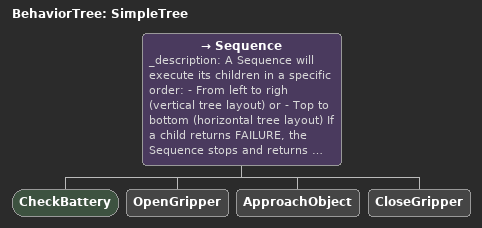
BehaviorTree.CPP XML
<?xml version="1.0" encoding="UTF-8"?>
<root BTCPP_format="4">
  <BehaviorTree ID="SimpleTree">
    <Sequence _description="A Sequence will execute its children in a specific order:
- From left to righ (vertical tree layout) or
- Top to bottom (horizontal tree layout)
If a child returns FAILURE, the Sequence stops and returns FAILURE.">
      <CheckBattery/>
      <OpenGripper/>
      <ApproachObject/>
      <CloseGripper/>
    </Sequence>
  </BehaviorTree>

</root>
